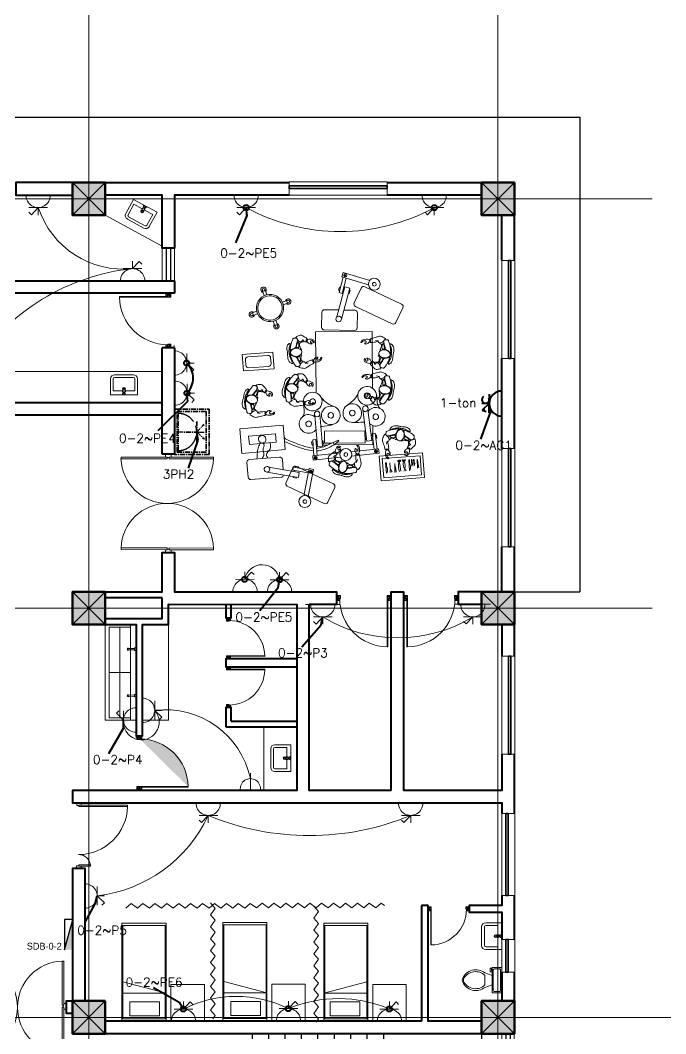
# Model space of a CAD drawing. Header units: millimetres. Extents: x 2399484 to 3337895, y 3598750 to 3969149.
# Drawn here: x 2469517 to 2481352, y 3828418 to 3846992 of the extents above; entities that cross this region are included whole.
import ezdxf

# ---------------------------------------------------------------- set-up
doc = ezdxf.new("R2010")
doc.units = ezdxf.units.MM
doc.header["$MEASUREMENT"] = 0
doc.linetypes.add('CENTER', pattern=[2, 1.25, -0.25, 0.25, -0.25])
doc.linetypes.add('DASHED', pattern=[0.75, 0.5, -0.25])
for name, color, linetype, lineweight in [('0newfurnture', 30, 'Continuous', 15), ('4 DB BOXES', 3, 'Continuous', 25), ('5 A power', 220, 'Continuous', 9), ('5 DB BOXES', 3, 'Continuous', 25), ('centreline', 52, 'CENTER', 5), ('Column-0.5', 14, 'Continuous', 50), ('door', 41, 'Continuous', 5), ('Door Opening-0.09', 253, 'Continuous', 9), ('Furniture Hospital-0.09', 44, 'Continuous', 9), ('greenery', 82, 'Continuous', 5), ('Hatch', 9, 'Continuous', 9), ('hidden lines', 205, 'DASHED', 5), ('layout', 65, 'Continuous', 5), ('Power Sockets City supply', 141, 'Continuous', 13), ('Sill Level', 140, 'Continuous', 20), ('stairs', 6, 'Continuous', 25), ('WALL 0.2', 7, 'Continuous', 20), ('wall 0.4', 7, 'Continuous', 40), ('WINDOW', 152, 'Continuous', 30), ('Windows Plan', 152, 'Continuous', 35)]:
    doc.layers.add(name, color=color, linetype=linetype, lineweight=lineweight)
for name, color, linetype in [('power socket 3phase line', 54, 'CENTER'), ('power socket Generator', 210, 'CENTER'), ('wire powered ups', 3, 'Continuous'), ('Wires', 1, 'Continuous')]:
    doc.layers.add(name, color=color, linetype=linetype)
doc.styles.add('arial.', font='arial.ttf')
doc.styles.add('romans', font='romans.shx')
doc.styles.get("Standard").update_dxf_attribs({"font": 'arial.ttf'})
doc.linetypes.add('ZIGZAG', pattern='A,0.0001,-0.2,[131,ltypeshp.shx,S=0.2,R=0,X=-0.2,Y=0],-0.4,[131,ltypeshp.shx,S=0.2,R=180,X=0.2,Y=0],-0.2', length=0.8001)
doc.dimstyles.get("Standard").update_dxf_attribs({"dimtxt": 500, "dimasz": 100, "dimexe": 100, "dimexo": 200, "dimgap": 0.09, "dimtad": 0, "dimtoh": 1, "dimdec": 0, "dimzin": 0, "dimdsep": 46, "dimtxsty": 'Standard', "dimblk": 'DOT', "dimcen": 0, "dimclrd": 256, "dimclre": 256, "dimclrt": 256, "dimadec": 0, "dimazin": 0, "dimtfac": 1, "dimtdec": 0, "dimtofl": 0, "dimtmove": 0, "dimatfit": 3, "dimfxl": 1, "dimtolj": 1, "dimtzin": 0, "dimlwd": -1, "dimlwe": -1, "dimarcsym": 1})

# ---------------------------------------------------------------- blocks, each defined once
blk = doc.blocks.new('BED')
at = {"layer": 'Furniture Hospital-0.09'}
for p, q in [((-2.12, 0.475), (-2.12, -0.475)), ((-2.12, -0.475), (-2.12, 0.475)), ((-0.008, 0.475), (-2.12, 0.475)), ((-2.07, 0.475), (-2.07, -0.475)), ((-0.058, 0.455), (-2.07, 0.455)), ((-0.855, -0.455), (-0.61, 0.475)), ((-0.61, 0.475), (-0.61, -0.455)), ((-0.058, -0.475), (-0.058, 0.475)), ((-0.008, -0.475), (-0.008, 0.475)), ((-0.425, 0.336), (-0.426, -0.303)), ((-0.425, 0.336), (-0.121, 0.336)), ((-0.121, -0.303), (-0.121, 0.336)), ((-0.426, -0.303), (-0.121, -0.303)), ((-2.12, -0.475), (-0.008, -0.475)), ((-2.07, -0.455), (-0.058, -0.455))]:
    blk.add_line(p, q, dxfattribs=at)
blk = doc.blocks.new('MAIN DOOR')
at = {"layer": 'door', "ltscale": 1000}
for points in [[(2313.47, 188.53), (2347.4, 188.53), (2347.4, 187.28), (2313.47, 187.28)], [(2381.32, 188.53), (2348.88, 188.53), (2348.88, 187.28), (2381.32, 187.28)]]:
    blk.add_lwpolyline(points, close=True, dxfattribs=at)
for points in [[(2346.08, 190.6), (2346.08, 188.53)], [(2348.88, 188.12), (2347.4, 188.12), (2347.4, 188.53), (2346.08, 188.53), (2346.08, 190.6), (2350.2, 190.6)], [(2347.4, 188.12), (2348.88, 188.12), (2348.88, 188.53), (2350.2, 188.53), (2350.2, 190.6), (2346.08, 190.6)], [(2350.2, 190.6), (2350.2, 188.53)], [(2313.41, 120.66), (2347.33, 120.66), (2347.33, 121.91), (2313.41, 121.91), (2313.41, 120.66)], [(2348.82, 121.07), (2347.33, 121.07), (2347.33, 120.66), (2346.01, 120.66), (2346.01, 118.6), (2350.14, 118.6)], [(2347.33, 121.07), (2348.82, 121.07), (2348.82, 120.66), (2350.14, 120.66), (2350.14, 118.6), (2346.01, 118.6)], [(2346.01, 118.6), (2346.01, 120.66)], [(2381.26, 120.66), (2348.82, 120.66), (2348.82, 121.91), (2381.26, 121.91), (2381.26, 120.66)], [(2350.14, 118.6), (2350.14, 120.66)]]:
    blk.add_lwpolyline(points, dxfattribs=at)
at = {"layer": 'Door Opening-0.09', "ltscale": 1000}
for centre, radius, start, end in [((2347.4, 188.53), 33.94, 182.11678, 357.88255), ((2347.33, 120.66), 33.95, 2.11669, 177.88264)]:
    blk.add_arc(centre, radius, start, end, dxfattribs=at)
at = {"layer": 'WINDOW', "ltscale": 5}
blk.add_line((2350.14, 190.6), (2350.14, 190.6), dxfattribs=at)
blk = doc.blocks.new('scrub sink')
at = {"layer": 'Furniture Hospital-0.09'}
for p, q in [((0, -611), (0, 0)), ((0, 0), (1900, 0)), ((0, -611), (0, 0)), ((1900, -611), (1900, 0)), ((1900, 0), (1900, -611)), ((0, -110), (1900, -110)), ((50, -536), (50, -110)), ((950, -536), (950, -110)), ((1850, -536), (1850, -110)), ((1850, -536), (1850, -110)), ((50, -320), (1850, -320)), ((1850, -536), (50, -536)), ((1900, -611), (0, -611))]:
    blk.add_line(p, q, dxfattribs=at)
for points in [[(452, 0), (527, 0), (527, -5), (452, -5)], [(464, -5), (514, -5), (514, -30), (464, -30)], [(1376, 0), (1451, 0), (1451, -5), (1376, -5)], [(1389, -5), (1439, -5), (1439, -30), (1389, -30)]]:
    blk.add_lwpolyline(points, close=True, dxfattribs=at)
for points in [[(473, -30), (477, -158, 0.199366), (502, -158), (506, -30)], [(1397, -30), (1401, -158, 0.199366), (1426, -158), (1430, -30)]]:
    blk.add_lwpolyline(points, format="xyb", dxfattribs=at)
for centre, radius, start, end in [((489, -153), 20, 130.9481, 49.0519), ((489, -153), 15, 149.1321, 30.8679), ((1414, -153), 20, 130.9481, 49.0519), ((1414, -153), 15, 149.1321, 30.8679)]:
    blk.add_arc(centre, radius, start, end, dxfattribs=at)
blk = doc.blocks.new('d1')
at = {"layer": 'door'}
for p, q in [((2442.75, 10745.72), (2408.32, 10745.72)), ((2442.75, 10746.15), (2408.33, 10746.15)), ((2408.33, 10746.15), (2408.33, 10745.72))]:
    blk.add_line(p, q, dxfattribs=at)
at = {"layer": 'door', "ltscale": 80}
for points in [[(2445, 10779.7), (2445, 10781.99), (2444.56, 10781.99), (2444.56, 10782.43), (2441.8, 10782.43), (2441.8, 10781.99), (2441.36, 10781.99), (2441.36, 10780.14), (2442.75, 10780.14), (2442.75, 10779.7)], [(2445, 10746.15), (2445, 10743.87), (2444.56, 10743.87), (2444.56, 10743.43), (2441.8, 10743.43), (2441.8, 10743.87), (2441.36, 10743.87), (2441.36, 10745.72), (2442.75, 10745.72), (2442.75, 10746.15)]]:
    blk.add_lwpolyline(points, close=True, dxfattribs=at)
at = {"layer": 'Door Opening-0.09', "ltscale": 80}
blk.add_arc((2442.75, 10745.72), 34.42, 90, 179.27403, dxfattribs=at)
at = {"layer": 'hidden lines'}
for centre, radius, start, end in [((2441.64, 10791.37), 9.82, 268.39858, 287.31577), ((2441.38, 10784.76), 4.22, 269.78991, 318.96751), ((2444.33, 10781.34), 2.81, 166.46517, 205.18019), ((2445.01, 10781.68), 2.48, 162.46714, 233.24176), ((2441.57, 10782.05), 3, 308.46813, 358.9527), ((2445.46, 10782.07), 1.81, 168.64751, 255.23191), ((2441.64, 10734.49), 9.82, 72.68423, 91.60142), ((2441.38, 10741.1), 4.22, 41.03249, 90.21009), ((2444.33, 10744.52), 2.81, 154.81981, 193.53483), ((2445.01, 10744.18), 2.48, 126.75824, 197.53286), ((2441.57, 10743.81), 3, 1.0473, 51.53187), ((2445.46, 10743.79), 1.81, 104.76809, 191.35249)]:
    blk.add_arc(centre, radius, start, end, dxfattribs=at)
blk = doc.blocks.new("door 5'")
at = {"layer": 'door', "ltscale": 1000}
for points in [[(2177525, 4317078), (2177525, 4317062), (2177516, 4317062), (2177516, 4317020), (2177473, 4317020), (2177474, 4317105)], [(2177525, 4317062), (2177525, 4317105), (2177474, 4317105), (2177473, 4317020)], [(2177473, 4317020), (2177516, 4317020)], [(2177474, 4317105), (2177516, 4317105)], [(2178697, 4316120), (2178697, 4317060), (2178671, 4317060), (2178671, 4316120), (2178697, 4316120)], [(2178689, 4317076), (2178689, 4317060), (2178697, 4317060), (2178697, 4317018), (2178740, 4317018), (2178740, 4317104)], [(2178689, 4317060), (2178689, 4317104), (2178740, 4317104), (2178740, 4317018)], [(2178740, 4317018), (2178697, 4317018)]]:
    blk.add_lwpolyline(points, dxfattribs=at)
blk.add_lwpolyline([(2177516, 4316839), (2177516, 4317062), (2177543, 4317062), (2177543, 4316839)], close=True, dxfattribs=at)
at = {"layer": 'Door Opening-0.09', "ltscale": 1000}
for centre, radius, start, end in [((2177516, 4317062), 224, 276.6944, 2.344), ((2178697, 4317076), 957, 180.3416, 268.4244)]:
    blk.add_arc(centre, radius, start, end, dxfattribs=at)
at = {"layer": 'WINDOW', "ltscale": 5}
blk.add_line((2177474, 4317104), (2177474, 4317104), dxfattribs=at)
blk = doc.blocks.new('Toilet - top')
at = {"layer": 'Furniture Hospital-0.09'}
for p, q in [((-8, -8.5), (-8, -8)), ((-7, -8), (-7, -9.5)), ((-4, -8), (-6, -14)), ((4, -8), (6, -14)), ((9.5, -6), (9.5, -2)), ((-10, -8.5), (-8, -8.5)), ((-10, -9.5), (-10, -8.5)), ((-7, -9.5), (-10, -9.5)), ((4, -14), (-4, -14))]:
    blk.add_line(p, q, dxfattribs=at)
blk.add_lwpolyline([(10.5, -8), (10.5, 0), (-10.5, 0), (-10.5, -8)], close=True, dxfattribs=at)
for points in [[(-9.5, -2), (-9.5, -6)], [(8.5, -1), (-8.5, -1)], [(-8.5, -7), (8.5, -7)]]:
    blk.add_lwpolyline(points, dxfattribs=at)
for centre, radius, start, end in [((-8.62, -1.88), 0.884, 81.8699, 188.1301), ((-8.62, -6.12), 0.884, 171.8699, 278.1301), ((8.62, -1.88), 0.884, 351.8699, 98.1301), ((8.62, -6.12), 0.884, 261.8699, 8.1301), ((3.52, -21.58), 12.17, 141.46911, 247.97143), ((4.2, -21.82), 11.33, 136.36773, 238.94682), ((-3.52, -21.58), 12.17, 292.02843, 38.53071), ((-4.2, -21.82), 11.33, 301.05301, 43.63209), ((0, -27.88), 4, 245.73182, 294.26817), ((0, -29), 4, 254.86053, 285.13947)]:
    blk.add_arc(centre, radius, start, end, dxfattribs=at)
blk = doc.blocks.new('TAP')
at = {"layer": 'Furniture Hospital-0.09', "linetype": 'Continuous'}
for p, q in [((0, 38), (0, -38)), ((5, 38), (0, 38)), ((5, 38), (5, -38)), ((30, 25), (5, 25)), ((30, 0), (5, 0)), ((30, 25), (30, -25)), ((56, 16), (30, 16)), ((51, 7), (48, 8)), ((59, 19), (57, 22)), ((73, 24), (73, 27)), ((88, 20), (89, 22)), ((97, 15), (125, 12)), ((97, 8), (100, 9)), ((5, -38), (0, -38)), ((30, -25), (5, -25)), ((56, -16), (30, -16)), ((51, -8), (48, -9)), ((60, -20), (58, -22)), ((74, -24), (74, -27)), ((88, -19), (90, -22)), ((97, -7), (100, -8)), ((97, -15), (125, -12))]:
    blk.add_line(p, q, dxfattribs=at)
for radius in [21.2, 19.7]:
    blk.add_circle((74, 0), radius, dxfattribs=at)
for centre, radius, start, end in [((74, 0), 27.2, 163.0512, 199.0512), ((74, 0), 24.2, 127.0512, 163.0512), ((74, 0), 27.2, 91.0512, 127.0512), ((74, 0), 24.2, 55.0512, 91.0512), ((74, 0), 27.2, 19.0512, 55.0512), ((74, 0), 24.2, 343.0512, 19.0512), ((95, 0), 32.6, 337.45, 22.55), ((74, 0), 24.2, 199.0512, 235.0512), ((74, 0), 27.2, 235.0512, 271.0512), ((74, 0), 24.2, 271.0512, 307.0512), ((74, 0), 27.2, 307.0512, 343.0512)]:
    blk.add_arc(centre, radius, start, end, dxfattribs=at)
blk = doc.blocks.new('A$C2C054FB4')
at = {"layer": 'Furniture Hospital-0.09'}
for p, q in [((-300, 256), (0, 256)), ((-300, 206), (-75, 206)), ((-75, 206), (-75, 30)), ((0, 256), (0, -244)), ((-375, -169), (-375, 181)), ((-325, -169), (-325, 181)), ((-75, -18), (-75, -194)), ((-75, -194), (-300, -194)), ((0, -244), (-300, -244))]:
    blk.add_line(p, q, dxfattribs=at)
at = {"layer": 'Furniture Hospital-0.09', "ltscale": 30}
blk.add_circle((-115, 6), 26, dxfattribs=at)
at = {"layer": 'Furniture Hospital-0.09'}
for centre, radius, start, end in [((-300, 181), 75, 90, 180), ((-300, 181), 25, 90, 180), ((-300, -169), 75, 180, 270), ((-300, -169), 25, 180, 270)]:
    blk.add_arc(centre, radius, start, end, dxfattribs=at)
at = {"layer": 'Furniture Hospital-0.09', "rotation": 180}
blk.add_blockref('TAP', (0, 6), dxfattribs=at)
blk = doc.blocks.new("door 3'3")
at = {"layer": 'door'}
for p, q in [((82769.36, -31237.4), (82769.36, -31203.37)), ((82769.84, -31203.37), (82769.36, -31203.37)), ((82769.84, -31237.4), (82769.84, -31203.37))]:
    blk.add_line(p, q, dxfattribs=at)
at = {"layer": 'door', "ltscale": 80}
for points in [[(82769.84, -31239.84), (82767.36, -31239.84), (82767.36, -31239.37), (82766.88, -31239.37), (82766.88, -31236.38), (82767.36, -31236.38), (82767.36, -31235.91), (82769.36, -31235.91), (82769.36, -31237.4), (82769.84, -31237.4)], [(82802.93, -31239.84), (82805.41, -31239.84), (82805.41, -31239.37), (82805.88, -31239.37), (82805.88, -31236.38), (82805.41, -31236.38), (82805.41, -31235.91), (82803.4, -31235.91), (82803.4, -31237.4), (82802.93, -31237.4)]]:
    blk.add_lwpolyline(points, close=True, dxfattribs=at)
blk.add_arc((82769.36, -31237.4), 34.04, 0, 89.20471, dxfattribs=at)
at = {"layer": 'Hatch'}
for centre, radius, start, end in [((82768.07, -31239.12), 3.04, 64.81981, 103.53483), ((82757.2, -31236.2), 10.64, 342.68423, 1.60142), ((82764.36, -31235.92), 4.57, 311.03249, 0.21009), ((82804.7, -31239.12), 3.04, 76.46517, 115.18019), ((82808.41, -31235.92), 4.57, 179.78991, 228.96751), ((82815.57, -31236.2), 10.64, 178.39858, 197.31577), ((82767.7, -31239.85), 2.68, 36.75824, 107.53286), ((82767.27, -31240.34), 1.96, 14.76809, 101.35249), ((82767.3, -31236.13), 3.25, 271.0473, 321.53187), ((82805.07, -31239.85), 2.68, 72.46714, 143.24176), ((82805.47, -31236.13), 3.25, 218.46813, 268.9527), ((82805.49, -31240.34), 1.96, 78.64751, 165.23191)]:
    blk.add_arc(centre, radius, start, end, dxfattribs=at)
blk = doc.blocks.new('2ft column')
at = {"layer": 'Hatch', "ltscale": 5}
h = blk.add_hatch(color=256, dxfattribs=at)
h.dxf.hatch_style = 1
h.paths.add_polyline_path([(2207385, 4176559), (2207985, 4176559), (2207985, 4175959), (2207385, 4175959)])
at = {"layer": 'Column-0.5', "ltscale": 5}
blk.add_lwpolyline([(2207385, 4176559), (2207985, 4176559), (2207985, 4175959), (2207385, 4175959)], close=True, dxfattribs=at)
at = {"layer": 'Defpoints', "ltscale": 5}
for points in [[(2207985, 4176559), (2207385, 4175959)], [(2207985, 4175959), (2207385, 4176559)]]:
    blk.add_lwpolyline(points, dxfattribs=at)
blk = doc.blocks.new('main grid')
at = {"layer": 'centreline', "ltscale": 5}
for p, q in [((2549661, 4018930), (2549661, 3976624)), ((2557161, 4018930), (2557161, 3976624)), ((2559988, 4011172), (2515645, 4011172)), ((2559988, 4003672), (2515645, 4003672)), ((2559388, 3996172), (2515045, 3996172)), ((2559988, 3996172), (2515645, 3996172))]:
    blk.add_line(p, q, dxfattribs=at)
at = {"layer": 'Hatch', "xscale": -1}
for p in [(4757346, -165087), (4764846, -165087), (4757346, -172587), (4764846, -172587), (4757346, -180087), (4764846, -180087)]:
    blk.add_blockref('2ft column', p, dxfattribs=at)
blk = doc.blocks.new('bazin')
at = {"layer": '0newfurnture', "ltscale": 5}
for p, q in [((2434577, 4011590), (2435069, 4011590)), ((2434577, 4011295), (2434577, 4011590)), ((2435069, 4011590), (2435069, 4011295)), ((2434626, 4011295), (2434626, 4011516)), ((2434626, 4011516), (2434799, 4011516)), ((2434847, 4011516), (2435020, 4011516)), ((2435020, 4011516), (2435020, 4011295)), ((2434996, 4011270), (2434651, 4011270)), ((2434996, 4011221), (2434651, 4011221))]:
    blk.add_line(p, q, dxfattribs=at)
blk.add_circle((2434823, 4011477), 25.6, dxfattribs=at)
for centre, radius, start, end in [((2434651, 4011295), 73.8, 180, 270), ((2434651, 4011295), 24.6, 180, 270), ((2434996, 4011295), 73.8, 270, 0), ((2434996, 4011295), 24.6, 270, 0)]:
    blk.add_arc(centre, radius, start, end, dxfattribs=at)
at = {"layer": '0newfurnture', "ltscale": 5, "xscale": 0.9842520018725999, "yscale": 0.9842520018725999, "zscale": 0.9842520018725999, "rotation": 270}
blk.add_blockref('TAP', (2434823, 4011590), dxfattribs=at)
blk = doc.blocks.new('v18')
at = {"layer": 'Sill Level'}
blk.add_lwpolyline([(2462914, 3850453), (2464714, 3850453), (2464714, 3850693), (2462914, 3850693)], close=True, dxfattribs=at)
at = {"layer": 'Windows Plan'}
blk.add_lwpolyline([(2464714, 3850573), (2462914, 3850573), (2462914, 3850620), (2464714, 3850620)], close=True, dxfattribs=at)
blk = doc.blocks.new('w2')
at = {"layer": 'Sill Level'}
blk.add_lwpolyline([(2444138, 3818930), (2445638, 3818930), (2445638, 3818690), (2444138, 3818690)], close=True, dxfattribs=at)
at = {"layer": 'Windows Plan'}
blk.add_lwpolyline([(2445638, 3818810), (2444138, 3818810), (2444138, 3818762), (2445638, 3818762)], close=True, dxfattribs=at)
blk = doc.blocks.new('v2')
at = {"layer": 'Sill Level'}
blk.add_lwpolyline([(2448277, 3818910), (2448877, 3818910), (2448877, 3818670), (2448277, 3818670)], close=True, dxfattribs=at)
at = {"layer": 'Windows Plan'}
blk.add_lwpolyline([(2448877, 3818790), (2448277, 3818790), (2448277, 3818743), (2448877, 3818743)], close=True, dxfattribs=at)
blk = doc.blocks.new('15A N soc')
at = {"layer": 'Power Sockets City supply', "color": 244, "lineweight": 13, "true_color": 0x991b1e}
for p, q in [((52222.5612, 99516.2064), (52222.5611, 99516.2603)), ((52222.5612, 99516.2064), (52222.6099, 99516.2585)), ((52222.6099, 99516.2585), (52222.6282, 99516.2401)), ((52222.6282, 99516.2064), (52222.4926, 99516.2064)), ((52222.4338, 99516.1156), (52222.6863, 99516.1156))]:
    blk.add_line(p, q, dxfattribs=at)
blk.add_arc((52222.5612, 99516.1182), 0.0881, 358.32, 181.68, dxfattribs=at)
blk = doc.blocks.new('surgeon plan')
at = {"linetype": 'Continuous'}
blk.add_line((-223, 138), (-224, 193), dxfattribs=at)
blk.add_ellipse((0, 0), major_axis=(-3, 106), ratio=0.704082)
for points, start_tangent, end_tangent in [([(-212, 298), (-224, 316), (-225, 363), (-208, 419), (-172, 451), (-155, 450), (-154, 443), (-166, 432), (-189, 408), (-184, 361), (-159, 364), (-152, 380), (-146, 384), (-138, 374), (-141, 345), (-170, 308), (-199, 295), (-212, 298)], (-0.992752, 0.120179), (-0.992752, 0.120179)), ([(-272, 16), (-281, 22), (-300, 64), (-311, 113), (-290, 179), (-248, 273), (-235, 293), (-225, 296), (-215, 286), (-198, 281), (-184, 285), (-177, 282), (-177, 265), (-188, 213), (-207, 166), (-218, 155), (-221, 151), (-209, 141), (-194, 129), (-189, 104), (-202, 72), (-216, 54), (-231, 46), (-244, 39), (-263, 20), (-269, 16), (-272, 16)], (-0.995331, -0.09652), (-0.995331, -0.09652)), ([(197, 228), (206, 242), (204, 296), (178, 348), (153, 354), (129, 346), (139, 335), (157, 328), (174, 316), (162, 287), (142, 287), (132, 303), (123, 309), (116, 292), (123, 267), (155, 232), (185, 224), (197, 228)], (0.96624, 0.257643), (0.96624, 0.257643)), ([(170, 188), (162, 203), (160, 209), (163, 213), (168, 212), (188, 209), (200, 215), (209, 227), (218, 229), (232, 220), (274, 170), (296, 136), (302, 115), (295, 78), (284, 46), (278, 36), (270, 29), (255, 38), (244, 49), (215, 61), (196, 75), (185, 92), (181, 120), (197, 137), (209, 146), (211, 150), (209, 152), (194, 160), (180, 174), (170, 188)], (-0.507743, 0.861508), (-0.507743, 0.861508)), ([(-16, -109), (-49, -89), (-73, -43), (-87, -11), (-117, 3), (-207, 38), (-242, 39), (-258, 20), (-262, -20), (-259, -36), (-244, -47), (-178, -77), (-94, -102), (-13, -114), (62, -104), (141, -83), (247, -32), (257, -23), (260, -9), (256, 29), (244, 48), (227, 53), (150, 27), (91, -2), (84, -8), (76, -24), (67, -64), (57, -90), (45, -97), (11, -109), (-16, -109)], (-0.968474, -0.249114), (-0.968474, -0.249114)), ([(-143, 24), (-174, 39), (-183, 47), (-183, 52), (-180, 55), (-166, 59), (-117, 60), (-99, 56), (-87, 52), (-80, 46), (-80, 40), (-85, 31), (-87, 26), (-87, 22), (-85, 21), (-85, 18), (-93, 10), (-98, 9), (-113, 12), (-143, 24)], (-0.907368, 0.420338), (-0.907368, 0.420338)), ([(139, 31), (169, 48), (178, 57), (178, 61), (175, 64), (160, 68), (112, 66), (93, 61), (81, 56), (76, 50), (75, 45), (80, 35), (83, 30), (83, 27), (81, 25), (82, 22), (90, 15), (95, 14), (110, 18), (139, 31)], (0.883511, 0.46841), (0.883511, 0.46841)), ([(-5, -159), (-63, -165), (-124, -160), (-168, -137), (-191, -107), (-197, -89), (-197, -83), (-191, -80), (-173, -86), (-128, -108), (-35, -130), (42, -128), (113, -109), (157, -93), (171, -93), (176, -100), (170, -117), (151, -138), (109, -157), (50, -161), (-5, -159)], (-0.98774, -0.156108), (-0.98774, -0.156108))]:
    blk.add_spline(points, degree=3, dxfattribs=dict(start_tangent=start_tangent, end_tangent=end_tangent))
for points in [[(-178, 104), (-174, 92), (-164, 77), (-154, 73), (-138, 72), (-95, 77), (-73, 84), (-59, 94)], [(44, 107), (60, 90), (105, 81), (140, 79), (160, 88), (168, 107), (172, 142), (172, 160)]]:
    blk.add_spline(points, degree=3)
blk = doc.blocks.new('OT Working Group with All Equipment')
at = {"linetype": 'Continuous'}
for p, q in [((-1183, 1693), (-1302, 1694)), ((-1188, 1604), (-1379, 1606)), ((-1186, 1655), (-1304, 1656)), ((-1211, 1178), (-1402, 1180)), ((-751, 975), (-752, 953)), ((-691, 972), (-692, 950)), ((1978, 610), (1970, 630)), ((2035, 630), (2027, 650)), ((-789, -69), (-788, -47)), ((-729, -70), (-728, -48)), ((-1232, -498), (-1253, -504)), ((1814, -490), (1842, -390)), ((1862, -504), (1890, -403)), ((-642, -622), (-612, -647)), ((1525, -695), (1424, -667)), ((1525, -695), (1424, -667)), ((1538, -646), (1437, -618)), ((2005, -828), (2106, -856)), ((2018, -779), (2119, -807)), ((2018, -779), (2119, -807)), ((1681, -970), (1653, -1071)), ((1729, -984), (1701, -1084)), ((1729, -984), (1701, -1084))]:
    blk.add_line(p, q, dxfattribs=at)
for points in [[(-1073, 1868), (-1078, 1071), (-1530, 1074), (-1525, 1870)], [(-1123, 1818), (-1128, 1122), (-1480, 1124), (-1475, 1820)], [(-749, 351), (-814, 261), (-768, 242), (-734, 346)], [(-386, -650), (-400, -1446), (-852, -1439), (-838, -643)], [(958, -740), (958, -1304), (656, -1304), (656, -740)], [(-539, -798), (-547, -1294), (-699, -1291), (-691, -795)]]:
    blk.add_lwpolyline(points, close=True, dxfattribs=at)
for points in [[(1690, 829), (1323, 1479, -0.414214), (1342, 1547), (1601, 1694, -0.414214), (1670, 1675), (2037, 1025, -0.414214), (2018, 956), (1759, 810, -0.414214)], [(-1506, -650), (-1873, 0, -0.414214), (-1854, 68), (-1595, 215, -0.414214), (-1527, 196), (-1159, -455, -0.414214), (-1178, -523), (-1438, -669, -0.414214)], [(908, -1204, -0.414214), (858, -1254), (756, -1254, -0.414214), (706, -1204), (706, -840, -0.414214), (756, -790), (858, -790, -0.414214), (908, -840)]]:
    blk.add_lwpolyline(points, format="xyb", close=True, dxfattribs=at)
for points in [[(2069, 1093), (2248, 620), (2324, 648), (2145, 1122)], [(-962, 561), (-944, 1067), (-1025, 1070), (-1043, 564)], [(-947, 987), (-658, 969), (-656, 1025), (-945, 1043)], [(-512, 992), (-860, 970), (-816, 257)], [(-206, 827), (-791, 862), (-786, 956), (-220, 921)], [(-690, 1027), (-689, 1049), (-749, 1051), (-750, 1031)], [(160, -5), (1274, 65), (1209, 1100), (172, 1035)], [(-784, 303), (-816, 828), (-598, 842), (-551, 100), (-770, 86), (-778, 217)], [(-755, 860), (-756, 842), (-696, 840), (-695, 856)], [(1475, 556), (2028, 749), (2059, 661), (1524, 474)], [(1937, 717), (1931, 732), (1987, 754), (1994, 737)], [(2240, 642), (1966, 546), (1946, 599), (2220, 695)], [(2055, 577), (2062, 559), (2006, 537), (1998, 558)], [(-969, 359), (-987, -147), (-1068, -144), (-1050, 362)], [(-254, -53), (-821, -47), (-820, 46), (-234, 40)], [(-809, 143), (-803, 46)], [(-724, 45), (-723, 61), (-783, 64), (-784, 46)], [(-1705, -362), (-1216, -228), (-1238, -150), (-1726, -284)], [(-985, -67), (-695, -70), (-697, -126), (-987, -123)], [(-731, -126), (-732, -148), (-792, -145), (-791, -125)], [(-1294, -249), (-1224, -531), (-1170, -516), (-1240, -234)], [(-1357, -470), (-1375, -475), (-1358, -533), (-1343, -529)], [(-1139, -963), (-1276, -413), (-1366, -435), (-1225, -1004)], [(-1178, -483), (-1157, -477), (-1173, -419), (-1193, -425)]]:
    blk.add_lwpolyline(points, dxfattribs=at)
for points in [[(1646, 517), (1669, 261, -0.414214), (1624, 206), (1354, 182, -0.414214), (1300, 227), (1250, 778, -0.414214), (1296, 832), (1565, 856, -0.414214), (1619, 811), (1637, 613)], [(-1203, -704), (-1018, -705, -0.414214), (-968, -756), (-971, -1308, -0.414214), (-1021, -1358), (-1292, -1356, -0.414214), (-1341, -1306), (-1339, -754, -0.353094), (-1299, -705, -0.353094)]]:
    blk.add_lwpolyline(points, format="xyb", dxfattribs=at)
for centre, radius in [((2071, 1202), 109), ((2071, 1202), 33.2), ((-987, 1018), 27.7), ((-987, 1018), 8.29), ((-354, 1058), 51.3), ((40, 925), 171), ((41, 926), 51.3), ((-256, 633), 171), ((-194, 877), 51.3), ((-1006, 461), 109), ((-256, 633), 51.3), ((2269, 681), 27.7), ((2268, 680), 8.29), ((-1006, 461), 33.2), ((-270, 237), 171), ((1483, 505), 51.3), ((-270, 237), 51.3), ((-226, -11), 51.3), ((4, -76), 171), ((-1276, -202), 27.7), ((-1027, -95), 27.7), ((-1027, -95), 8.29), ((-398, -180), 51.3), ((4, -76), 51.3), ((-1813, -349), 109), ((-1813, -349), 33.2), ((-1275, -202), 8.29), ((1866, -396), 25), ((1771, -737), 250), ((1771, -737), 225), ((1431, -643), 25), ((2112, -831), 25), ((-1174, -1001), 51.3), ((-618, -1049), 69.8), ((1677, -1078), 25)]:
    blk.add_circle(centre, radius, dxfattribs=at)
for centre, radius, start, end in [((-354, 1058), 171, 307.9216, 225.1546), ((-398, -180), 171, 130.7668, 47.9998), ((1866, -396), 50, 284.5051, 224.5051), ((1431, -643), 50, 14.5051, 314.5051), ((2112, -831), 50, 194.5051, 134.5051), ((1677, -1078), 50, 104.5051, 44.5051)]:
    blk.add_arc(centre, radius, start, end, dxfattribs=at)
for points in [[(-1345, 1755), (-1183, 1762), (-1343, 1777)], [(-1304, 1656), (-1280, 1668), (-1243, 1668), (-1219, 1663), (-1184, 1660), (-1186, 1655)], [(-1302, 1694), (-1277, 1706), (-1240, 1706), (-1217, 1700), (-1181, 1698), (-1183, 1693)], [(-1383, 1500), (-1335, 1525), (-1213, 1517), (-1184, 1517), (-1178, 1540), (-1194, 1540), (-1199, 1527)], [(-1379, 1606), (-1340, 1625), (-1281, 1626), (-1242, 1616), (-1186, 1613), (-1188, 1604)], [(-1379, 1544), (-1317, 1506), (-1209, 1505), (-1188, 1507), (-1177, 1492), (-1190, 1485), (-1204, 1498)], [(-1396, 1337), (-1235, 1344), (-1395, 1359)], [(-1386, 1420), (-1206, 1420), (-1179, 1419), (-1187, 1400), (-1206, 1416)], [(-1382, 1443), (-1208, 1429), (-1187, 1429), (-1179, 1436), (-1187, 1455), (-1205, 1447), (-1204, 1438)], [(-1402, 1180), (-1363, 1200), (-1304, 1200), (-1266, 1191), (-1209, 1187), (-1211, 1178)], [(-1391, 1251), (-1336, 1256), (-1389, 1286)], [(-1336, 1256), (-1217, 1253)], [(-969, -970), (-910, -991), (-805, -917), (-693, -909)], [(-970, -1077), (-899, -1037), (-808, -1047), (-711, -1026), (-695, -1038)], [(-970, -1170), (-878, -1158), (-777, -1135), (-696, -1098)]]:
    blk.add_spline(points, degree=3, dxfattribs=at)
for points, knots in [([(-206, 1143), (-183, 1127), (-104, 1083), (5, 1115), (73, 1094), (80, 1092)], [0.046601, 0.046601, 0.046601, 0.046601, 0.0900895, 0.1933687, 0.2037729, 0.2037729, 0.2037729, 0.2037729]), ([(-441, 841), (-438, 833), (-426, 773), (-443, 696), (-430, 633), (-427, 623)], [0.0763923, 0.0763923, 0.0763923, 0.0763923, 0.0899058, 0.1763198, 0.1924471, 0.1924471, 0.1924471, 0.1924471]), ([(90, 761), (43, 733), (-35, 675), (-81, 588), (-105, 552)], [0.0412593, 0.0412593, 0.0412593, 0.0412593, 0.1268022, 0.1953195, 0.1953195, 0.1953195, 0.1953195]), ([(-902, -68), (-903, -57), (-903, 55), (-856, 164), (-814, 261)], [0.6194931, 0.6194931, 0.6194931, 0.6194931, 0.652036, 0.9620659, 0.9620659, 0.9620659, 0.9620659]), ([(-852, -68), (-855, 5), (-835, 75), (-794, 180), (-781, 211), (-768, 242)], [0.6168993, 0.6168993, 0.6168993, 0.6168993, 0.8640409, 0.8640409, 0.9620659, 0.9620659, 0.9620659, 0.9620659]), ([(-469, 43), (-466, 50), (-450, 110), (-462, 187), (-443, 249), (-440, 259)], [0.0763923, 0.0763923, 0.0763923, 0.0763923, 0.0899058, 0.1763198, 0.1924471, 0.1924471, 0.1924471, 0.1924471]), ([(66, 84), (21, 116), (-53, 179), (-92, 270), (-114, 307)], [0.0412593, 0.0412593, 0.0412593, 0.0412593, 0.1268022, 0.1953195, 0.1953195, 0.1953195, 0.1953195]), ([(-686, -646), (-751, -524), (-839, -359), (-890, -173), (-897, -124)], [0, 0, 0, 0, 0.4151651, 0.5630048, 0.5630048, 0.5630048, 0.5630048]), ([(-642, -622), (-694, -524), (-745, -428), (-812, -261), (-836, -191), (-847, -124)], [0, 0, 0, 0, 0.333935, 0.333935, 0.5544949, 0.5544949, 0.5544949, 0.5544949]), ([(-256, -275), (-233, -261), (-151, -223), (-44, -263), (26, -246), (32, -245)], [0.046601, 0.046601, 0.046601, 0.046601, 0.0900895, 0.1933687, 0.2037729, 0.2037729, 0.2037729, 0.2037729])]:
    blk.add_open_spline(points, degree=3, knots=knots, dxfattribs=at)
for p, rotation in [((-724, 1478), 101.2927504414422), ((127, 1258), 193.7314390524244), ((784, 1296), 191.2927504415342), ((-1228, 393), 287.7717295873149), ((276, -434), 19.25181711451169), ((927, -315), 356.6115438000751), ((122, -1184), 14.85440863397004)]:
    blk.add_blockref('surgeon plan', p, dxfattribs=dict(at, rotation=rotation))
blk = doc.blocks.new('3 ph sock')
at = {"color": 2, "ltscale": 5}
blk.add_line((-44666.12, -38223.8), (-44666.12, -38222), dxfattribs=at)
at = {"ltscale": 5}
blk.add_arc((-44666.12, -38228.39), 4.59, 0, 180, dxfattribs=at)
at = {"layer": 'power socket 3phase line', "color": 1, "lineweight": 35}
blk.add_line((-44666.12, -38223.8), (-44668, -38222), dxfattribs=at)
at = {"layer": 'power socket 3phase line', "color": 5, "lineweight": 35}
blk.add_line((-44666.12, -38223.8), (-44664.34, -38221.91), dxfattribs=at)
at = {"layer": 'power socket 3phase line', "lineweight": 35}
for p, q in [((-44663.58, -38223.8), (-44668.73, -38223.8)), ((-44666.13, -38228.39), (-44666.08, -38223.8))]:
    blk.add_line(p, q, dxfattribs=at)
at = {"layer": 'power socket 3phase line', "lineweight": 25}
blk.add_line((-44670.92, -38228.39), (-44661.32, -38228.39), dxfattribs=at)
at = {"layer": 'power socket 3phase line', "lineweight": 35}
for points in [[(-44671.8, -38220.74), (-44660.56, -38220.74), (-44660.56, -38229.27), (-44671.8, -38229.27)], [(-44671.19, -38221.43), (-44661.18, -38221.43), (-44661.18, -38228.66), (-44671.19, -38228.66)]]:
    blk.add_lwpolyline(points, close=True, dxfattribs=at)
blk = doc.blocks.new('FDB')
at = {"layer": '4 DB BOXES'}
blk.add_hatch(color=256, dxfattribs=at).paths.add_polyline_path([(-65075.48, -197982.42), (-65075.48, -197977), (-65095.76, -197982.42)])
for p, q in [((-65095.76, -197982.42), (-65095.76, -197977)), ((-65095.76, -197977), (-65075.48, -197977)), ((-65075.48, -197977), (-65095.76, -197982.42)), ((-65075.48, -197982.42), (-65095.76, -197982.42))]:
    blk.add_line(p, q, dxfattribs=at)
blk = doc.blocks.new('_Dot')
at = {"color": 0, "linetype": 'ByBlock', "lineweight": -2}
blk.add_line((-0.5, 0), (-1, 0), dxfattribs=at)
at = {"color": 0, "linetype": 'ByBlock', "lineweight": -3, "const_width": 0.5}
blk.add_lwpolyline([(-0.25, 0, 1), (0.25, 0, 1)], format="xyb", close=True, dxfattribs=at)
blk = doc.blocks.new('5A soc')
at = {"layer": '5 A power', "lineweight": 18}
for p, q in [((895571.9, -137969.1), (895571.9, -137872.1)), ((895476.6, -137969.1), (895667.1, -137969.1))]:
    blk.add_line(p, q, dxfattribs=at)
blk.add_arc((895571.9, -137960.1), 57.1, 350.9122, 189.0878, dxfattribs=at)
blk = doc.blocks.new('AC Power Socket')
at = {"layer": 'wall 0.4', "color": 114, "ltscale": 5, "true_color": 0x139b48}
for p, q in [((2405368, 3836252), (2405340, 3836174)), ((2405491, 3836120), (2405368, 3836252)), ((2405491, 3836256), (2405491, 3836120)), ((2405318, 3836120), (2405660, 3836120)), ((2405354, 3836213), (2405405, 3836212)), ((2405170, 3835891), (2405807, 3835891))]:
    blk.add_line(p, q, dxfattribs=at)
for centre, radius, start, end in [((2405559, 3836188), 67.6, 32.4797, 294.3307), ((2405488, 3835891), 229, 0, 180)]:
    blk.add_arc(centre, radius, start, end, dxfattribs=at)

msp = doc.modelspace()

# ---------------------------------------------------------------- hatches: boundary and pattern name
at = {"layer": 'greenery', "ltscale": 5}
h = msp.add_hatch(color=256, dxfattribs=at)
h.dxf.hatch_style = 1
h.paths.add_polyline_path([(2471653, 3833807.9), (2471652.9, 3833866.6), (2471664.1, 3833866.6), (2471664.1, 3833877.8), (2471734.9, 3833877.9), (2471734.9, 3833866.7), (2471746.1, 3833866.7), (2471746.1, 3833819.2), (2471710.7, 3833819.1), (2471710.7, 3833808)])
edge = h.paths.add_edge_path(flags=16)
edge.add_arc((2471738.9, 3834107.1), 251.9, 252.71757, 271.63475)
edge = h.paths.add_edge_path(flags=16)
edge.add_arc((2471745.6, 3833937.7), 108.1, 221.06583, 270.24342)
edge = h.paths.add_edge_path()
edge.add_arc((2471740.9, 3833868.1), 76.8, 181.08064, 231.56521)
edge = h.paths.add_edge_path(flags=16)
edge.add_arc((2471641.2, 3833868.6), 46.3, 284.80143, 371.38583)
edge = h.paths.add_edge_path()
edge.add_arc((2471652.7, 3833858.6), 63.5, 306.79158, 377.5662)
edge = h.paths.add_edge_path(flags=16)
edge.add_arc((2471670.1, 3833849.8), 72, 334.85314, 373.56817)
h.paths.add_polyline_path([(2471653.5, 3832947.7), (2471653.5, 3832889), (2471664.7, 3832889), (2471664.7, 3832877.8), (2471735.5, 3832877.9), (2471735.5, 3832889), (2471746.7, 3832889.1), (2471746.7, 3832936.6), (2471711.2, 3832936.6), (2471711.2, 3832947.7)])
edge = h.paths.add_edge_path(flags=17)
edge.add_arc((2471739.8, 3832648.6), 251.9, 88.43192, 107.3491)
edge = h.paths.add_edge_path(flags=16)
edge.add_arc((2471746.3, 3832818.1), 108.1, 89.82325, 139.00084)
edge = h.paths.add_edge_path()
edge.add_arc((2471741.5, 3832887.6), 76.8, 128.50146, 178.98603)
edge = h.paths.add_edge_path(flags=16)
edge.add_arc((2471641.8, 3832887), 46.3, 348.68084, 435.26524)
edge = h.paths.add_edge_path()
edge.add_arc((2471653.3, 3832897), 63.5, 342.50047, 413.27509)
edge = h.paths.add_edge_path(flags=17)
edge.add_arc((2471670.6, 3832905.8), 72, 346.4985, 385.21353)
edge = h.paths.add_edge_path()
edge.add_line((2471711.2, 3832947.7), (2472593.7, 3832948.3))
edge = h.paths.add_edge_path()
edge.add_line((2471711.2, 3832936.6), (2472593.8, 3832937.1))
edge = h.paths.add_edge_path()
edge.add_line((2472593.7, 3832948.3), (2472593.8, 3832937.1))
edge = h.paths.add_edge_path()
edge.add_arc((2471711.2, 3832936.6), 882.6, 0.75931, 90.03334)

# ---------------------------------------------------------------- linework, layer by layer
at = {"layer": '0newfurnture', "ltscale": 5}
msp.add_line((2471075.9, 3843417.8), (2472115.9, 3842850.8), dxfattribs=at)
msp.add_lwpolyline([(2468435.9, 3839987.8), (2472115.9, 3839987.8), (2472115.9, 3840552.1), (2468435.9, 3840552.1)], close=True, dxfattribs=at)
at = {"layer": 'centreline', "ltscale": 5}
for p, q in [((2470775.9, 3851476), (2470775.9, 3803535.9)), ((2478275.9, 3851476), (2478275.9, 3843417.8)), ((2486993.9, 3828717.8), (2444474.3, 3828717.8))]:
    msp.add_line(p, q, dxfattribs=at)
at = {"layer": 'Furniture Hospital-0.09', "ltscale": 30}
msp.add_lwpolyline([(2471075.9, 3835917.8), (2471552.3, 3835917.8)], dxfattribs=at)
for points in [[(2471759.5, 3834164.4), (2472235.9, 3834164.4), (2472235.9, 3835917.8), (2471759.5, 3835917.8)], [(2473985.9, 3834044.4), (2474585.9, 3834044.4), (2474585.9, 3832877.8), (2473985.9, 3832877.8)]]:
    msp.add_lwpolyline(points, close=True, dxfattribs=at)
at = {"layer": 'Furniture Hospital-0.09'}
for points in [[(2472892.5, 3828647.8), (2472279.1, 3828647.8), (2472279.1, 3829321.1), (2472892.5, 3829321.1)], [(2474742.5, 3828654.9), (2474129.1, 3828654.9), (2474129.1, 3829328.3), (2474742.5, 3829328.3)], [(2476592.5, 3828647.8), (2475979.1, 3828647.8), (2475979.1, 3829321.1), (2476592.5, 3829321.1)]]:
    msp.add_lwpolyline(points, close=True, dxfattribs=at)
at = {"layer": 'stairs', "ltscale": 5}
msp.add_line((2478575.9, 3836517.8), (2479775.9, 3836517.8), dxfattribs=at)
for points in [[(2468206.5, 3844017.8), (2468206.5, 3845217.8), (2479775.9, 3845217.8), (2479775.9, 3836517.8)], [(2476175.9, 3826617.8), (2473775.9, 3826617.8), (2473775.9, 3828417.8)], [(2474075.9, 3826617.8), (2474075.9, 3828417.8)], [(2474375.9, 3826617.8), (2474375.9, 3828417.8)], [(2474675.9, 3826617.8), (2474675.9, 3828417.8)], [(2474975.9, 3826617.8), (2474975.9, 3828417.8)], [(2475275.9, 3826617.8), (2475275.9, 3828417.8)], [(2475575.9, 3826617.8), (2475575.9, 3828417.8)], [(2475875.9, 3826617.8), (2475875.9, 3828417.8)], [(2476175.9, 3828417.8), (2476175.9, 3824017.8)], [(2477975.9, 3828417.8), (2477975.9, 3824017.8), (2477235.6, 3824017.8)]]:
    msp.add_lwpolyline(points, dxfattribs=at)
at = {"layer": 'WALL 0.2', "ltscale": 5}
for points in [[(2472115.9, 3842817.8), (2472115.9, 3842217.8)], [(2472345.9, 3842817.8), (2472345.9, 3842217.8)], [(2478345.9, 3828417.8), (2478345.9, 3824017.8)], [(2478575.9, 3828417.8), (2478575.9, 3824017.8)]]:
    msp.add_lwpolyline(points, dxfattribs=at)
at = {"layer": 'wall 0.4', "ltscale": 5}
for p, q in [((2468205.9, 3842217.8), (2472345.9, 3842217.8)), ((2472345.9, 3842217.8), (2472345.9, 3841987.8)), ((2472345.9, 3841987.8), (2468205.9, 3841987.8)), ((2472115.9, 3839987.8), (2472115.9, 3840987.8)), ((2472345.9, 3840987.8), (2472115.9, 3840987.8)), ((2472345.9, 3840987.8), (2472345.9, 3839037.8)), ((2468435.9, 3839987.8), (2472115.9, 3839987.8)), ((2472115.9, 3839037.8), (2472115.9, 3839987.8)), ((2472115.9, 3839757.8), (2468205.9, 3839757.8)), ((2472345.9, 3839037.8), (2472115.9, 3839037.8)), ((2473285.9, 3834044.4), (2474585.9, 3834044.4)), ((2473385.9, 3834144.4), (2474585.9, 3834144.4)), ((2476875.9, 3830767.8), (2476875.9, 3828647.8))]:
    msp.add_line(p, q, dxfattribs=at)
for points in [[(2470475.9, 3844017.8), (2469435.9, 3844017.8), (2469435.9, 3843787.8), (2470475.9, 3843787.8)], [(2471075.9, 3844017.8), (2474445.9, 3844017.8)], [(2476245.9, 3844017.8), (2477975.9, 3844017.8)], [(2474445.9, 3843787.8), (2472345.9, 3843787.8), (2472345.9, 3842817.8), (2472115.9, 3842817.8), (2472115.9, 3843787.8), (2471075.9, 3843787.8)], [(2477975.9, 3843787.8), (2476245.9, 3843787.8)], [(2478345.9, 3842592.8), (2478345.9, 3843417.8)], [(2478575.9, 3843417.8), (2478575.9, 3842592.8)], [(2478345.9, 3839142.8), (2478345.9, 3840792.8)], [(2478575.9, 3840792.8), (2478575.9, 3839142.8)], [(2478345.9, 3836517.8), (2478345.9, 3837342.8)], [(2478575.9, 3837342.8), (2478575.9, 3836517.8)], [(2471075.9, 3836517.8), (2472115.9, 3836517.8), (2472115.9, 3837237.8), (2472345.9, 3837237.8), (2472345.9, 3836517.8), (2475315.9, 3836517.2), (2475315.9, 3836287.2), (2474815.9, 3836287.3)], [(2476315.9, 3832877.8), (2476315.9, 3836517.8), (2476545.9, 3836517.8), (2476545.9, 3832877.8)], [(2477975.9, 3836517.8), (2477545.9, 3836517.8), (2477545.9, 3836287.8), (2477975.9, 3836287.8)], [(2471075.9, 3835917.8), (2471639.5, 3835917.8), (2471639.5, 3833877.8), (2471759.5, 3833877.8), (2471759.5, 3835917.8), (2472235.9, 3835917.8), (2472235.9, 3836287.8), (2474585.9, 3836287.3), (2474585.9, 3832877.8), (2470475.9, 3832877.8), (2470475.9, 3832647.8), (2478345.9, 3832647.8), (2478345.9, 3832453.2)], [(2473285.9, 3836287.3), (2473285.9, 3836037.5), (2473385.9, 3836037.5), (2473385.9, 3836287.6)], [(2476315.9, 3832877.8), (2474815.9, 3832877.8), (2474815.9, 3836287.3)], [(2478345.9, 3835917.8), (2478345.9, 3835338.7)], [(2478575.9, 3835917.8), (2478575.9, 3835338.7)], [(2474585.9, 3835287.5), (2473285.9, 3835287.5), (2473285.9, 3835144.4), (2474585.9, 3835144.4)], [(2473385.9, 3834144.4), (2473385.9, 3834394.4), (2473285.9, 3834394.4), (2473285.9, 3834044.4)], [(2478345.9, 3833538.7), (2478345.9, 3832877.8), (2476545.9, 3832877.8)], [(2478575.9, 3833538.7), (2478575.9, 3832453.2)], [(2470705.9, 3829017.8), (2470705.9, 3831447.8), (2470475.9, 3831447.8), (2470475.9, 3829017.8)], [(2478345.9, 3830953.2), (2478345.9, 3830767.8), (2477745.9, 3830767.8), (2477745.9, 3830647.8), (2478345.9, 3830647.8), (2478345.9, 3830145.3)], [(2478575.9, 3830953.2), (2478575.9, 3830145.3)], [(2476995.9, 3830767.8), (2476875.9, 3830767.8)], [(2477975.9, 3828647.8), (2476995.9, 3828647.8), (2476995.9, 3830767.8)], [(2478345.9, 3829545.3), (2478345.9, 3829017.8)], [(2478575.9, 3829545.3), (2478575.9, 3829017.8)], [(2470475.9, 3828787.8), (2470365.9, 3828787.8), (2470365.9, 3829017.8), (2470475.9, 3829017.8)], [(2476875.9, 3828647.8), (2471075.9, 3828647.8)], [(2477975.9, 3828417.8), (2471075.9, 3828417.8)]]:
    msp.add_lwpolyline(points, dxfattribs=at)
msp.add_lwpolyline([(2472115.9, 3836407.8), (2471075.9, 3836407.8), (2471075.9, 3836027.8), (2472115.9, 3836027.8)], close=True, dxfattribs=at)
at = {"layer": 'wall 0.4', "color": 3, "ltscale": 5}
for centre in [(2473658.9, 3843558.8), (2477108, 3843558.8), (2472568.3, 3840710.5), (2472574.8, 3840158.6), (2473633.5, 3836746.7), (2474271.3, 3836739.6), (2472508.3, 3828870.2), (2474433.7, 3828877.4), (2476285.8, 3828870.2)]:
    msp.add_circle(centre, 47.6, dxfattribs=at)
at = {"layer": 'wall 0.4', "color": 5, "ltscale": 5}
msp.add_arc((2472303.4, 3840432.4), 384.1, 314.96422, 46.39467, dxfattribs=at)
at = {"layer": 'WINDOW', "ltscale": 5}
for points in [[(2472190.9, 3842817.8), (2472190.9, 3842217.8)], [(2472270.9, 3842817.8), (2472270.9, 3842217.8)], [(2478420.9, 3828417.8), (2478420.9, 3824017.8)], [(2478500.9, 3828417.8), (2478500.9, 3824017.8)]]:
    msp.add_lwpolyline(points, dxfattribs=at)
at = {"layer": 'WINDOW', "linetype": 'ZIGZAG', "lineweight": 20, "ltscale": 0.5}
for points in [[(2471449.7, 3830721.4), (2471548.3, 3830804.4), (2471668.1, 3830721.4), (2471766.7, 3830804.4), (2471886.5, 3830721.4), (2471985.1, 3830804.4), (2472104.9, 3830721.4), (2472203.5, 3830804.4), (2472323.3, 3830721.4), (2472424.4, 3830806.5), (2472539.2, 3830719.4), (2472640.2, 3830804.4), (2472760, 3830721.4), (2472858.6, 3830804.4), (2472978.4, 3830721.4), (2473077, 3830804.4), (2473196.8, 3830721.4), (2473295.4, 3830804.4), (2473415.2, 3830721.4), (2473513.8, 3830804.4), (2473633.6, 3830721.4), (2473732.2, 3830804.4), (2473849.3, 3830723.2), (2473950.8, 3830808.7), (2474070.6, 3830725.7), (2474169.2, 3830808.7), (2474289, 3830725.7), (2474387.6, 3830808.7), (2474507.4, 3830725.7), (2474606, 3830808.7), (2474725.8, 3830725.7), (2474826.9, 3830810.8), (2474941.8, 3830723.7), (2475042.8, 3830808.7), (2475162.6, 3830725.7), (2475261.1, 3830808.7), (2475380.9, 3830725.7), (2475479.5, 3830808.7), (2475599.3, 3830725.7), (2475697.9, 3830808.7), (2475817.7, 3830725.7), (2475916.3, 3830808.7), (2476036.1, 3830725.7), (2476134.7, 3830808.7), (2476196.2, 3830766.1)], [(2473004.7, 3830814.4), (2473087.7, 3830715.8), (2473004.7, 3830596), (2473087.7, 3830497.5), (2473004.7, 3830377.7), (2473087.7, 3830279.1), (2473004.7, 3830159.3), (2473087.7, 3830060.7), (2473045.1, 3829999.2)], [(2474901.6, 3830754.1), (2474984.6, 3830655.5), (2474901.6, 3830535.7), (2474984.6, 3830437.1), (2474901.6, 3830317.3), (2474984.6, 3830218.7), (2474901.6, 3830098.9), (2474984.6, 3830000.3), (2474942, 3829938.8)], [(2473045.1, 3829999.2), (2473002.7, 3829943.3), (2473087.7, 3829842.3), (2473004.7, 3829722.5), (2473087.7, 3829623.9), (2473004.7, 3829504.1), (2473087.7, 3829405.5), (2473004.7, 3829285.7), (2473087.7, 3829187.1), (2473004.7, 3829067.3), (2473087.7, 3828968.8), (2473004.7, 3828849), (2473087.7, 3828750.4), (2473045.1, 3828688.9)], [(2474942, 3829938.8), (2474899.6, 3829882.9), (2474984.6, 3829781.9), (2474901.6, 3829662.1), (2474984.6, 3829563.5), (2474901.6, 3829443.7), (2474984.6, 3829345.2), (2474901.6, 3829225.4), (2474984.6, 3829126.8), (2474901.6, 3829007), (2474984.6, 3828908.4), (2474901.6, 3828788.6), (2474984.6, 3828690), (2474942, 3828628.5)]]:
    msp.add_lwpolyline(points, dxfattribs=at)
at = {"layer": 'Wires', "color": 2, "lineweight": 9}
for centre, radius, start, end in [((2471409.1, 3844079.1), 1647.4, 198.40846, 275.84413), ((2471991.3, 3838485.8), 3976.3, 96.01245, 146.78049), ((2476439.8, 3838315.8), 2644.2, 238.62115, 301.40097), ((2471735.9, 3834130.5), 327.2, 173.90023, 41.23258), ((2472172.2, 3832757.9), 1599.6, 12.08712, 96.83015), ((2470629.2, 3833499.3), 2572.1, 276.67741, 335.16038), ((2474819.4, 3836903), 4853.1, 247.5151, 292.4849)]:
    msp.add_arc(centre, radius, start, end, dxfattribs=at)
at = {"layer": 'Wires', "color": 5, "lineweight": 9}
for centre, radius, start, end in [((2475383.4, 3846732.7), 3612.1, 241.48265, 298.51735), ((2473951.8, 3836690), 323.3, 8.8393, 169.8859), ((2473479.1, 3826970.9), 2132.2, 63.40207, 117.02365), ((2475352.4, 3826699.6), 2362.8, 66.73142, 112.82598)]:
    msp.add_arc(centre, radius, start, end, dxfattribs=at)

# ---------------------------------------------------------------- block references
at = {"layer": '0newfurnture', "ltscale": 5}
msp.add_blockref('main grid', (-78884.9, -167454.1), dxfattribs=at)
at = {"layer": '0newfurnture', "rotation": 331.4004904711639}
msp.add_blockref('bazin', (-1586219.9, 1486978.5), dxfattribs=at)
at = {"layer": '0newfurnture', "xscale": -1, "rotation": 180}
msp.add_blockref('bazin', (36595.6, 7851715.5), dxfattribs=at)
at = {"layer": '5 DB BOXES', "xscale": -27.26879209834784, "yscale": 27.26879211394649, "zscale": 27.26879210264321, "rotation": 89.5057637808463}
msp.add_blockref('FDB', (-2943374.1, 2102061.9), dxfattribs=at)
at = {"layer": 'door', "xscale": 0.9473750180788149, "yscale": 0.9473750180788149, "zscale": 0.9473750180788149, "rotation": 89.9959866754369}
msp.add_blockref("door 5'", (6560323.5, 1768277.3), dxfattribs=at)
at = {"layer": 'Door Opening-0.09'}
for name, p, xscale, yscale, zscale, rotation in [('d1', (2409424.4, 4117423.9), -25.64102998076803, 25.64102998076803, 25.64102998076803, 180.0333351142591), ('MAIN DOOR', (2413531.5, 3842053.1), -24.99999476308163, 24.99999476308163, 24.99999476308163, 179.9508515784996), ('d1', (2751752, 3773596.3), 25.64102998076803, 25.64102998076803, 25.64102998076803, 89.96666488574087), ('d1', (2201109.8, 3773596.3), -25.64102998076803, 25.64102998076803, 25.64102998076803, 270.0333351142592), ("door 3'3", (3072977.2, 2243199.7), -19.23084603733906, 19.23084603733906, 19.23084603733906, 269.9608081480044), ("door 3'3", (3072977.2, 5427232.1), 19.23084603733906, 19.23084603733906, 19.23084603733906, 270.0391918519955), ('d1', (2534506, 3557441.8), -25.64102998076803, 25.64102998076803, 25.64102998076803, 0.03333511425911873), ("door 3'3", (884908.1, 3231066.4), -19.23084603733906, 19.23084603733906, 19.23084603733906, 179.9608081480045), ('MAIN DOOR', (2465550.1, 3770221.2), -24.99999476308163, 24.99999476308163, 24.99999476308163, 269.9502640851987)]:
    msp.add_blockref(name, p, dxfattribs=dict(at, xscale=xscale, yscale=yscale, zscale=zscale, rotation=rotation))
at = {"layer": 'Furniture Hospital-0.09', "ltscale": 30, "xscale": 0.9228387548606758, "yscale": 0.9228387548606758, "zscale": 0.9228387548606758, "rotation": 270}
msp.add_blockref('scrub sink', (2471639.5, 3835917.8), dxfattribs=at)
at = {"layer": 'Furniture Hospital-0.09'}
for name, p, xscale, yscale, zscale, rotation in [('A$C2C054FB4', (2474478.6, 3833473.6), -0.9842520018725999, 0.9842520018725999, 0.9842520018725999, 180), ('BED', (2471785.9, 3828640.6), 851.8518518849081, 851.8518518849081, 851.8518518849081, 269.9999993818631), ('BED', (2473635.9, 3828647.8), 851.8518518849081, 851.8518518849081, 851.8518518849081, 269.9999993818631), ('A$C2C054FB4', (2478345.9, 3830212.7), -0.9842520018725999, 0.9842520018725999, 0.9842520018725999, 180), ('Toilet - top', (2478344.1, 3829399.6), 21.93575057202424, 21.93575057202424, 21.93575057202424, 270)]:
    msp.add_blockref(name, p, dxfattribs=dict(at, xscale=xscale, yscale=yscale, zscale=zscale, rotation=rotation))
at = {"layer": 'layout', "ltscale": 50, "xscale": -0.9999959232507394, "yscale": 0.9999956265091896, "zscale": 0.9999955000303752, "rotation": 274.0375133884845}
msp.add_blockref('OT Working Group with All Equipment', (2474955.7, 3840004.4), dxfattribs=at)
at = {"layer": 'power socket 3phase line', "lineweight": 35, "xscale": 74.24540135267387, "yscale": 74.24540135267387, "zscale": 74.24540135267387, "rotation": 270}
msp.add_blockref('3 ph sock', (5310693.6, 523192.1), dxfattribs=at)
at = {"layer": 'power socket Generator', "linetype": 'Continuous', "xscale": 3.253162499517202, "yscale": 3.253162499517202, "zscale": 3.253162499517202}
msp.add_blockref('5A soc', (-439704.5, 4281713.8), dxfattribs=at)
at = {"layer": 'Power Sockets City supply', "lineweight": 0, "xscale": 2523.339306174504, "yscale": 2523.339306174504, "zscale": 2523.339306174504}
for p, rotation in [((134245085.3, 254956714), 180), ((134248900.3, 254956714), 180), ((134252349.3, 254956714), 180), ((-248640586.8, 135615951.8), 270.0000000000001), ((-248640580.3, 135615399.9), 270.0000000000001), ((-126169923, -248895059.2), 0.7122424761335537), ((134250304.3, 254949213.4), 180), ((134253056.8, 254949214), 180), ((-248641173.2, 135609585.4), 270.0000000000001), ((253584565.7, -127941074), 90), ((134248204.8, 254945574), 180), ((134251916.8, 254945574), 180), ((-248642226.8, 135606183.9), 270.0000000000001)]:
    msp.add_blockref('15A N soc', p, dxfattribs=dict(at, rotation=rotation))
for p in [(-129303664.5, -247270714.9), (-129300970, -247276415.5), (-129302731, -247284284.9), (-129300805.5, -247284277.7), (-129298955.5, -247284284.9)]:
    msp.add_blockref('15A N soc', p, dxfattribs=at)
at = {"layer": 'wall 0.4'}
msp.add_blockref('v18', (11532.2, -6664.7), dxfattribs=at)
for name, p, rotation in [('v18', (-1372106.6, 6305506.4), 270), ('AC Power Socket', (6304129.9, 1418436.9), 89.76006362643113), ('w2', (-1340344.5, 6276590.9), 270), ('v2', (-1340324.6, 6278422), 270)]:
    msp.add_blockref(name, p, dxfattribs=dict(at, rotation=rotation))
at = {"layer": 'wall 0.4', "xscale": -1, "rotation": 270.0000000000987}
for p in [(-1372106.6, 1374429.1), (-1372106.6, 1370625.1)]:
    msp.add_blockref('v18', p, dxfattribs=at)
at = {"layer": 'Wires', "color": 5, "lineweight": 9, "xscale": -851.8518518849081, "yscale": 851.8518518849081, "zscale": 851.8518518849081, "rotation": 90.0000006181369}
msp.add_blockref('BED', (2475485.9, 3828640.6), dxfattribs=at)

# ---------------------------------------------------------------- texts
at = {"layer": 'wall 0.4', "color": 5, "ltscale": 5, "style": 'romans'}
for s, p in [('0-2~PE5', (2473183.3, 3842644.9)), ('0-2~PE4', (2471326, 3839250.5)), ('0-2~PE5', (2473462.3, 3835972.9)), ('0-2~PE6', (2471447.8, 3829282.4))]:
    msp.add_text(s, height=162.3, dxfattribs=at).set_placement(p)
at = {"layer": 'wall 0.4', "ltscale": 5, "style": 'romans'}
for s, p in [('1-ton', (2477212, 3839901)), ('0-2~AC1', (2477495.2, 3839121.5)), ('3PH2', (2472130.8, 3838591.8))]:
    msp.add_text(s, height=162.3, dxfattribs=at).set_placement(p)
at = {"layer": 'wire powered ups', "ltscale": 5, "insert": (2470277.3, 3829957.6), "char_height": 125, "attachment_point": 9, "rotation": 359.99923, "style": 'arial.'}
msp.add_mtext('{\\fStylus BT|b0|i0|c0|p34;SDB-0-2}', dxfattribs=at)
at = {"layer": 'Wires', "color": 2, "lineweight": 9, "style": 'romans'}
for s, p in [('0-2~P3', (2474243.6, 3835316.3)), ('0-2~P4', (2470849.1, 3833360.8)), ('0-2~P5', (2470561.3, 3830232.8))]:
    msp.add_text(s, height=162.3, dxfattribs=at).set_placement(p)

# ---------------------------------------------------------------- leaders
at = {"layer": 'wall 0.4', "ltscale": 5}
for points in [[(2473467.1, 3842915.5), (2473678.4, 3843412.6), (2473660.8, 3843559.1)], [(2472042.5, 3839471), (2472588.6, 3840010.9), (2472573, 3840157.6)], [(2477963.9, 3839314.4), (2478143.6, 3839823.7), (2478116.9, 3839968.8)], [(2472599.5, 3838784.6), (2472779.2, 3839294), (2472752.5, 3839439)], [(2473911.1, 3836172.3), (2474248.7, 3836593.9), (2474271.3, 3836739.6)], [(2474677.6, 3835505.9), (2475032.3, 3835913.2), (2475060.9, 3836057.9)], [(2471139.4, 3833553), (2471411.6, 3834019.5), (2471412.6, 3834167)], [(2470708.4, 3830460.6), (2470893, 3830796.7), (2470926.9, 3830940.3)], [(2471960.8, 3829262.5), (2472431, 3828996.8), (2472506.3, 3828869.9)]]:
    msp.add_leader(points, dimstyle='Standard', override={"dimfxl": 500, "dimfxlon": 1}, dxfattribs=at)

doc.saveas('drawing.dxf')
